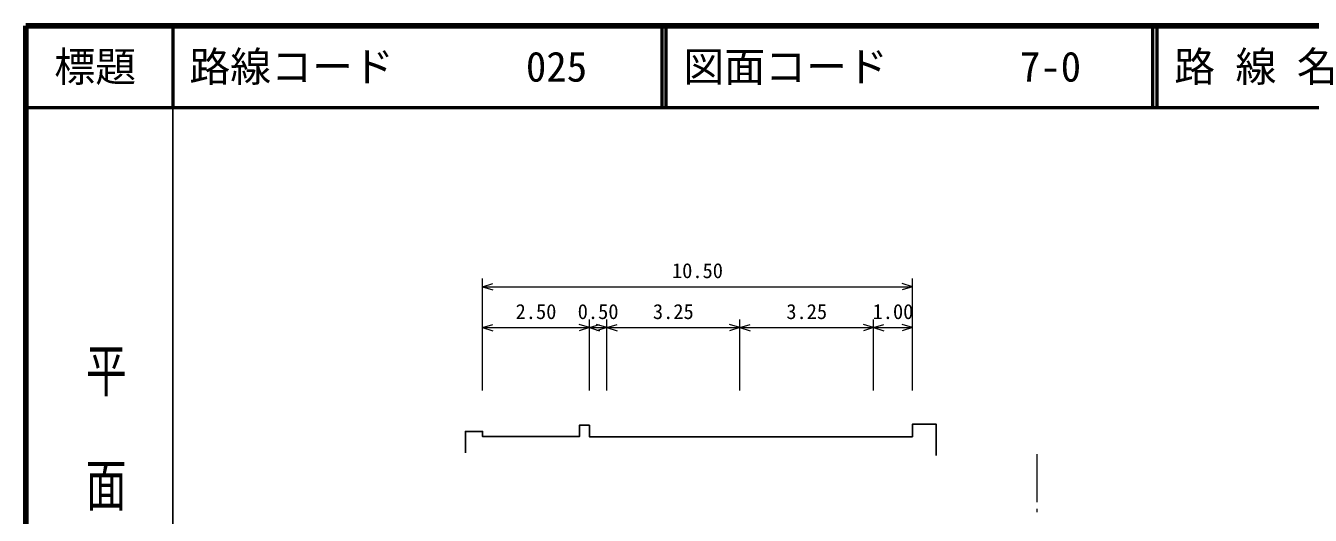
# Model space of a CAD drawing. Units: millimetres, scale not verified. Extents: x 40000 to 680000, y 20000 to 380000.
# Drawn here: x 40000 to 197019, y 320192 to 380000 of the extents above; entities that cross this region are included whole.
import ezdxf
from ezdxf.enums import TextEntityAlignment as Align

# ---------------------------------------------------------------- set-up
doc = ezdxf.new("R2010")
doc.units = ezdxf.units.MM
doc.header["$LTSCALE"] = 1000
for name, color, linetype, lineweight in [('M-BGD', 7, 'Continuous', 25), ('M-BMK-HTXT', 7, 'Continuous', 13), ('M-STR-HTXT', 7, 'Continuous', 13), ('M-TTL', 2, 'Continuous', 140), ('M-TTL-BAND', 7, 'Continuous', 25), ('M-TTL-LINE', 7, 'Continuous', 50)]:
    doc.layers.add(name, color=color, linetype=linetype, lineweight=lineweight)
doc.layers.add('M-TTL-TXT', color=7, linetype='Continuous')
doc.styles.add('@ＭＳ ゴシック', font='')
doc.styles.add('ＭＳ ゴシック', font='')
doc.styles.get('@ＭＳ ゴシック').set_extended_font_data('@MS Gothic')
doc.styles.get('ＭＳ ゴシック').set_extended_font_data('MS Gothic')

msp = doc.modelspace()

# ---------------------------------------------------------------- linework, layer by layer
at = {"layer": 'M-BGD'}
msp.add_lwpolyline([(93742, 327813), (93742, 330445), (95848, 330445), (95848, 329813), (107675, 329813), (107675, 331182), (108903, 331182), (108903, 329778), (148376, 329778), (148376, 331314), (151289, 331314), (151289, 327488)], dxfattribs=at)
at = {"layer": 'M-BMK-HTXT'}
for p, q in [((163624, 321792), (163614, 327667)), ((163626, 320592), (163626, 320992))]:
    msp.add_line(p, q, dxfattribs=at)
at = {"layer": 'M-STR-HTXT'}
for p, q in [((95848, 335445), (95848, 349114)), ((148376, 335445), (148376, 349114)), ((95848, 348114), (97098, 348489)), ((95848, 348114), (148376, 348114)), ((95848, 348114), (97098, 347739)), ((148376, 348114), (147126, 348489)), ((148376, 348114), (147126, 347739)), ((108903, 335445), (108903, 344114)), ((111026, 335445), (111026, 344114)), ((127293, 335445), (127293, 344114)), ((143638, 335445), (143638, 344114)), ((95848, 343114), (97098, 343489)), ((95848, 343114), (108903, 343114)), ((95848, 343114), (97098, 342739)), ((108903, 343114), (107653, 343489)), ((108903, 343114), (107653, 342739)), ((108903, 343114), (110153, 343489)), ((108903, 343114), (111026, 343114)), ((108903, 343114), (110153, 342739)), ((111026, 343114), (109776, 343489)), ((111026, 343114), (109776, 342739)), ((111026, 343114), (112276, 343489)), ((111026, 343114), (127293, 343114)), ((111026, 343114), (112276, 342739)), ((127293, 343114), (126043, 343489)), ((127293, 343114), (126043, 342739)), ((127293, 343114), (128543, 343489)), ((127293, 343114), (143638, 343114)), ((127293, 343114), (128543, 342739)), ((143638, 343114), (142388, 343489)), ((143638, 343114), (142388, 342739)), ((143638, 343114), (144888, 343489)), ((143638, 343114), (148376, 343114)), ((143638, 343114), (144888, 342739)), ((148376, 343114), (147126, 343489)), ((148376, 343114), (147126, 342739))]:
    msp.add_line(p, q, dxfattribs=at)
at = {"layer": 'M-TTL'}
for p, q in [((40000, 380000), (40000, 20000)), ((680000, 380000), (40000, 380000))]:
    msp.add_line(p, q, dxfattribs=at)
at = {"layer": 'M-TTL-BAND'}
msp.add_line((58000, 370000), (58000, 20000), dxfattribs=at)
at = {"layer": 'M-TTL-LINE'}
for p, q in [((58000, 380000), (58000, 370000)), ((117750, 380000), (117750, 370000)), ((118250, 380000), (118250, 370000)), ((177750, 380000), (177750, 370000)), ((178250, 380000), (178250, 370000)), ((40000, 370000), (680000, 370000))]:
    msp.add_line(p, q, dxfattribs=at)

# ---------------------------------------------------------------- texts
at = {"layer": 'M-STR-HTXT', "style": 'ＭＳ ゴシック'}
for s, p in [('10.50', (122112, 348614)), ('2.50', (102375, 343614)), ('0.50', (109965, 343614)), ('3.25', (119159, 343614)), ('3.25', (135465, 343614)), ('1.00', (146007, 343614))]:
    msp.add_text(s, height=1833, dxfattribs=at).set_placement(p, align=Align.BOTTOM_CENTER)
at = {"layer": 'M-TTL-BAND', "style": '@ＭＳ ゴシック', "width": 1.4}
msp.add_text('平  面  図', height=3666, rotation=270, dxfattribs=at).set_placement((49777, 306475), align=Align.MIDDLE_RIGHT)
at = {"layer": 'M-TTL-TXT', "style": 'ＭＳ ゴシック'}
msp.add_text('標題', height=3666, dxfattribs=at).set_placement((48500, 375000), align=Align.MIDDLE_CENTER)
for s, p in [('路線コード', (60000, 375000)), ('図面コード', (120380, 375000)), ('路 線 名', (180380, 375000)), ('025', (101142, 375000)), ('7-0', (161521, 375000))]:
    msp.add_text(s, height=3666, dxfattribs=at).set_placement(p, align=Align.MIDDLE_LEFT)

doc.saveas('drawing.dxf')
